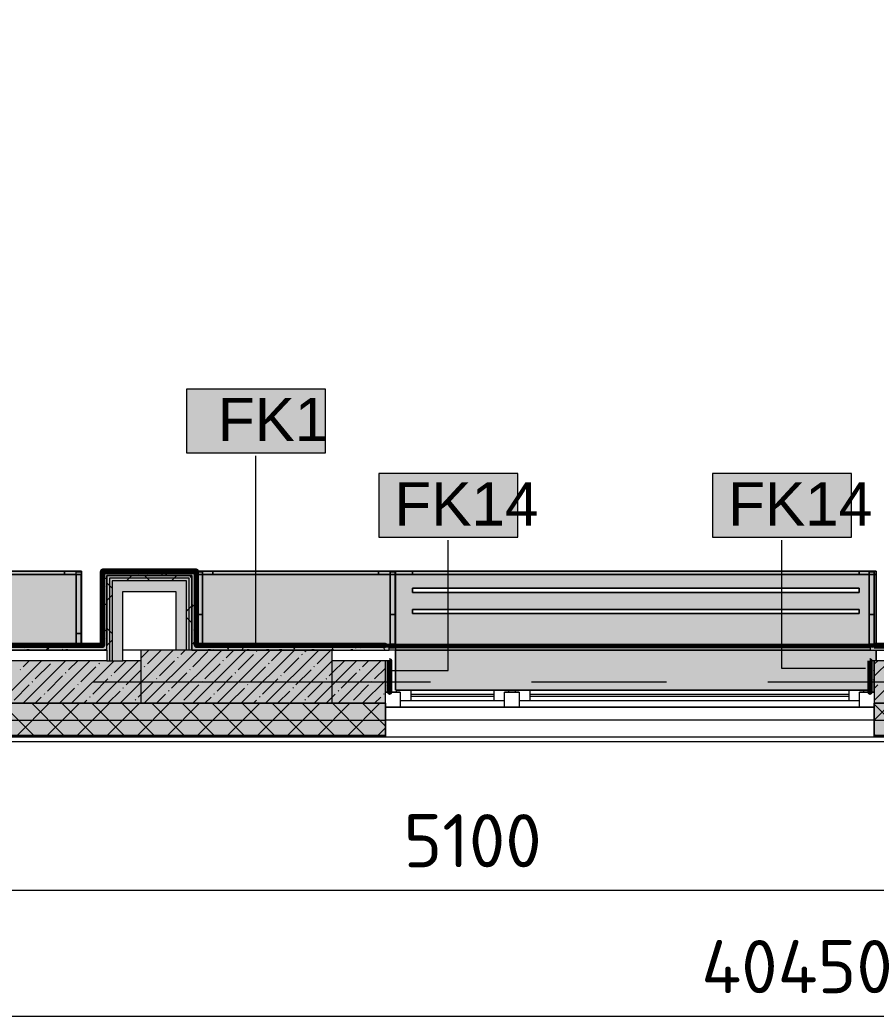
# Model space of a CAD drawing. Header units: millimetres. Extents: x -3817 to 677485, y -22715 to 103890.
# Drawn here: x 101404 to 105432, y 340 to 5025 of the extents above; entities that cross this region are included whole.
import ezdxf

# ---------------------------------------------------------------- set-up
doc = ezdxf.new("R2010")
doc.units = ezdxf.units.MM
doc.layers.add('PDF _Геометрия', color=7, linetype='Continuous', true_color=0x1d1d1d)
doc.layers.add('PDF _Сплошная заливка', color=7, linetype='Continuous', true_color=0xffffff)
doc.layers.add('PDF _Текст', color=7, linetype='Continuous')
doc.styles.add('PDF GOST-Common', font='arial.ttf')
doc.styles.add('PDF ISOCPEUR', font='isocpeur.ttf')

msp = doc.modelspace()

# ---------------------------------------------------------------- hatches: boundary and pattern name
at = {"layer": 'PDF _Сплошная заливка', "true_color": 0xeae6de, "transparency": 33554559}
for points in [[(101043.6, 2081.3), (101693.8, 2082.3), (101693.8, 2432.6), (101043.6, 2432.6), (101043.6, 2082.3)], [(103141.9, 2072.6), (103171.9, 2072.6), (103171.9, 2432.6), (102234.6, 2431.3), (102234.6, 2081.3), (103141.9, 2081.3)], [(103173.6, 1872.7), (103173.6, 1873.4), (105402.6, 1873.4), (105403.6, 2011.3), (105431.9, 2011.3), (105431.9, 2061.3), (105403.6, 2061.3), (105403.6, 2072.7), (103171.9, 2072.7), (103171.9, 1872.7)]]:
    msp.add_hatch(color=254, dxfattribs=at).paths.add_polyline_path(points)
at = {"layer": 'PDF _Сплошная заливка', "transparency": 33554559}
for points in [[(101793.6, 2081.3), (101813.6, 2081.3), (101813.6, 2431.3), (101793.6, 2431.3), (101793.6, 2082.3)], [(102071.9, 2411.4), (102213.6, 2411.4), (102213.6, 2431.3), (101813.6, 2431.3), (101813.6, 2411.4)], [(101813.6, 2011.3), (101826.1, 2011.3), (101826.1, 2411.4), (101813.6, 2411.4), (101813.6, 2061.3)], [(102213.6, 2398.9), (102213.6, 2411.4), (101826.1, 2411.4), (101826.1, 2398.9), (102201.1, 2398.9)], [(101826.1, 2011.3), (101838.6, 2011.3), (101838.6, 2398.9), (101826.1, 2398.9), (101826.1, 2131.6)], [(102188.6, 2386.4), (102201.1, 2386.4), (102201.1, 2398.9), (101838.6, 2398.9), (101838.6, 2386.4), (102071.9, 2386.4)], [(102211.7, 2061.3), (102213.6, 2061.3), (102213.6, 2398.9), (102201.1, 2398.9), (102201.1, 2061.3)], [(102213.6, 2061.3), (102233.6, 2061.3), (102233.6, 2431.3), (102213.6, 2431.3), (102213.6, 2131.6)], [(102199.2, 2061.3), (102201.1, 2061.3), (102201.1, 2386.4), (102188.6, 2386.4), (102188.6, 2061.3)], [(102071.9, 1811.4), (102873.6, 1811.4), (102873.6, 2061.3), (101973.6, 2061.3), (101973.6, 1811.4)]]:
    msp.add_hatch(color=256, dxfattribs=at).paths.add_polyline_path(points)
at = {"layer": 'PDF _Сплошная заливка', "true_color": 0xeae6de, "transparency": 33554559}
h = msp.add_hatch(color=254, dxfattribs=at)
h.paths.add_polyline_path([(103402.5, 2072.7), (105403.6, 2074.8), (105403.6, 2081.3), (105431.9, 2082.3), (105431.9, 2432.6), (103171.9, 2432.6), (103171.9, 2072.7)], flags=0)
h.paths.add_polyline_path([(103251.9, 2232.6), (103251.9, 2252.6), (105351.9, 2252.6), (105351.9, 2232.6), (103402.5, 2232.6)], flags=0)
h.paths.add_polyline_path([(103251.9, 2332.6), (103251.9, 2352.6), (105351.9, 2352.6), (105351.9, 2332.6), (103402.5, 2332.6)], flags=0)
at = {"layer": 'PDF _Сплошная заливка', "true_color": 0xe7e7e7, "transparency": 33554559}
for points in [[(101838.6, 2011.3), (101888.6, 2011.3), (101888.6, 2386.4), (101838.6, 2386.4), (101838.6, 2131.6)], [(102188.6, 2336.3), (102188.6, 2386.4), (101888.6, 2386.4), (101888.6, 2336.3), (102138.6, 2336.3)]]:
    msp.add_hatch(color=254, dxfattribs=at).paths.add_polyline_path(points)
at = {"layer": 'PDF _Сплошная заливка', "transparency": 33554559}
h = msp.add_hatch(color=256, dxfattribs=at)
h.paths.add_polyline_path([(105403.6, 2061.3), (107353.6, 2061.3), (107353.6, 2081.3), (105403.6, 2081.3)], flags=0)
h.paths.add_polyline_path([(103141.9, 2061.3), (103141.9, 2081.3), (102233.6, 2081.3), (102233.6, 2061.3), (102873.6, 2061.3)], flags=0)
h = msp.add_hatch(color=256, dxfattribs=at)
h.paths.add_polyline_path([(121473.6, 1811.4), (121473.6, 2011.3), (121373.6, 2011.3), (121373.6, 1811.4)], flags=0)
h.paths.add_polyline_path([(123973.6, 1811.4), (123973.6, 2011.3), (123773.6, 2011.3), (123773.6, 1811.4)], flags=0)
h.paths.add_polyline_path([(119573.6, 1811.4), (119573.6, 2011.3), (119073.6, 2011.3), (119073.6, 1811.4), (119370.2, 1811.4)], flags=0)
h.paths.add_polyline_path([(106473.6, 1811.4), (106473.6, 2011.3), (105423.6, 2011.3), (105423.6, 1811.4), (106063.8, 1811.4)], flags=0)
h.paths.add_polyline_path([(110059.4, 1811.4), (110073.6, 1811.4), (110073.6, 2011.3), (109723.6, 2011.3), (109723.6, 1811.4), (110055.7, 1811.4)], flags=0)
h.paths.add_polyline_path([(97323.6, 1811.4), (98373.6, 1811.4), (98373.6, 2011.3), (97323.6, 2011.3)], flags=0)
h.paths.add_polyline_path([(117273.6, 1811.4), (117273.6, 2011.3), (116223.6, 2011.3), (116223.6, 1811.4), (116708.9, 1811.4)], flags=0)
h.paths.add_polyline_path([(101073.6, 1811.4), (101973.6, 1811.4), (101973.6, 2011.3), (101073.6, 2011.3)], flags=0)
h.paths.add_polyline_path([(113923.6, 1811.4), (113923.6, 2011.3), (113673.6, 2011.3), (113673.6, 1811.4)], flags=0)
h.paths.add_polyline_path([(111386.4, 1811.4), (111873.6, 1811.4), (111873.6, 2011.3), (110973.6, 2011.3), (110973.6, 1811.4)], flags=0)
h.paths.add_polyline_path([(102873.6, 1811.4), (103123.6, 1811.4), (103123.6, 2011.3), (102873.6, 2011.3), (102873.6, 1862.1)], flags=0)
h.paths.add_polyline_path([(92973.6, 1811.4), (92973.6, 2011.3), (92173.6, 2011.3), (92173.6, 1811.4), (92757.4, 1811.4)], flags=0)
h.paths.add_polyline_path([(94773.6, 1811.4), (95023.6, 1811.4), (95023.6, 2011.3), (94773.6, 2011.3), (94773.6, 1923.1)], flags=0)
h.paths.add_polyline_path([(91273.6, 1863.4), (91293.6, 1863.4), (91293.6, 2011.3), (91273.6, 2011.3)], flags=0)
h = msp.add_hatch(color=256, dxfattribs=at)
h.paths.add_polyline_path([(123773.6, 1661.3), (125323.6, 1661.3), (125323.6, 1811.4), (123773.6, 1811.4)], flags=0)
h.paths.add_polyline_path([(116223.6, 1661.3), (117273.6, 1661.3), (117273.6, 1811.4), (116223.6, 1811.4)], flags=0)
h.paths.add_polyline_path([(109723.6, 1661.3), (110073.6, 1661.3), (110073.6, 1811.4), (109723.6, 1811.4)], flags=0)
h.paths.add_polyline_path([(107394.4, 1661.3), (108273.6, 1661.3), (108273.6, 1811.4), (107373.6, 1811.4), (107373.6, 1661.3)], flags=0)
h.paths.add_polyline_path([(97323.6, 1661.3), (98373.6, 1661.3), (98373.6, 1811.4), (97323.6, 1811.4)], flags=0)
h.paths.add_polyline_path([(121473.6, 1661.3), (121473.6, 1811.4), (120473.6, 1811.4), (120473.6, 1661.3), (121366.1, 1661.3)], flags=0)
h.paths.add_polyline_path([(94773.6, 1661.3), (95023.6, 1661.3), (95023.6, 1811.4), (93873.6, 1811.4), (93873.6, 1661.3), (94753.4, 1661.3)], flags=0)
h.paths.add_polyline_path([(103123.6, 1661.3), (103123.6, 1811.4), (101073.6, 1811.4), (101073.6, 1661.3), (102737.2, 1661.3)], flags=0)
h.paths.add_polyline_path([(100173.6, 1661.3), (100173.6, 1811.4), (99273.6, 1811.4), (99273.6, 1661.3), (100075.9, 1661.3)], flags=0)
h.paths.add_polyline_path([(105423.6, 1661.3), (106473.6, 1661.3), (106473.6, 1811.4), (105423.6, 1811.4)], flags=0)
h.paths.add_polyline_path([(119573.6, 1661.3), (119573.6, 1811.4), (118173.6, 1811.4), (118173.6, 1661.3), (119370.2, 1661.3)], flags=0)
h.paths.add_polyline_path([(110973.6, 1661.3), (111873.6, 1661.3), (111873.6, 1811.4), (110973.6, 1811.4)], flags=0)
h.paths.add_polyline_path([(92173.6, 1661.3), (92973.6, 1661.3), (92973.6, 1811.4), (92173.6, 1811.4)], flags=0)
h.paths.add_polyline_path([(112773.6, 1661.3), (113923.6, 1661.3), (113923.6, 1811.4), (112773.6, 1811.4)], flags=0)
h.paths.add_polyline_path([(91273.6, 1661.3), (91273.6, 1811.4), (89453.6, 1811.4), (89453.6, 1661.3), (90761.5, 1661.3)], flags=0)

# ---------------------------------------------------------------- linework, layer by layer
at = {"layer": 'PDF _Геометрия', "color": 9, "lineweight": 9, "true_color": 0xc0c0c0}
for points in [[(105403.6, 2061.3), (107353.6, 2061.3), (107373.6, 2061.3), (107373.6, 12291.4), (107373.6, 12311.3), (105338.6, 12311.3), (105338.6, 12291.4), (107353.6, 12291.4), (107353.6, 2081.3), (105403.6, 2081.3)], [(105403.6, 2081.3), (105403.6, 2061.3), (103141.9, 2061.3), (103141.9, 2081.3)], [(103123.6, 2011.3), (103123.6, 1863.4), (103143.6, 1863.4), (103143.6, 2011.3)], [(105403.6, 2011.3), (105403.6, 1863.4), (105423.6, 1863.4), (105423.6, 2011.3)], [(106473.6, 1811.4), (106473.6, 2011.3), (105423.6, 2011.3), (105423.6, 1811.4), (105423.6, 1653.3), (106473.6, 1653.3)]]:
    msp.add_lwpolyline(points, close=True, dxfattribs=at)
for points in [[(89853.6, 10062.4), (89853.6, 9611.4), (89603.6, 9611.4), (89603.6, 9561.4), (89603.6, 1811.4), (91273.6, 1811.4), (91273.6, 1653.3), (89445.6, 1653.3), (89445.6, 1658.3), (89445.6, 1811.4), (89445.6, 9403.3), (89423.6, 9403.3), (89423.6, 1811.4), (89423.6, 1631.3), (108273.6, 1631.3), (108273.6, 1811.4)], [(102233.6, 2082.3), (102233.6, 2431.3), (102213.6, 2431.3), (101813.6, 2431.3), (101793.6, 2431.3), (101793.6, 2082.3)], [(102213.6, 2061.3), (102213.6, 2336.3), (102213.6, 2398.9), (102213.6, 2411.4), (101888.6, 2411.4), (101826.1, 2411.4), (101813.6, 2411.4), (102213.6, 2411.4), (102213.6, 2061.3), (102233.6, 2061.3), (103141.9, 2061.3), (103141.9, 2081.3), (103123.6, 2081.3)], [(101973.6, 2011.3), (101888.6, 2011.3), (101888.6, 2336.3), (102138.6, 2336.3), (102138.6, 2061.3), (101888.6, 2061.3)], [(101813.6, 2061.3), (99938.6, 2061.3), (100173.6, 2061.3), (100173.6, 2011.3), (100193.6, 2011.3), (100193.6, 2081.3)], [(101043.6, 2061.3), (101813.6, 2061.3), (101813.6, 2011.3), (101073.6, 2011.3), (101073.6, 1811.4), (101073.6, 1653.3), (103123.6, 1653.3), (103123.6, 1811.4), (103123.6, 2011.3), (102873.6, 2011.3)], [(105431.9, 2061.3), (106492.6, 2061.3)], [(103123.6, 1811.4), (103123.6, 1653.3), (105423.6, 1653.3), (105423.6, 1811.4)]]:
    msp.add_lwpolyline(points, dxfattribs=at)
at = {"layer": 'PDF _Геометрия', "color": 7, "lineweight": 9}
for points in [[(102841.2, 3289), (102188.1, 3289), (102188.1, 2989), (102841.2, 2989)], [(103746.3, 2892.1), (103093.2, 2892.1), (103093.2, 2592.1), (103746.3, 2592.1)], [(105315.9, 2892.1), (104662.8, 2892.1), (104662.8, 2592.1), (105315.9, 2592.1)], [(101813.6, 2411.4), (101813.6, 2081.3)], [(102873.6, 2061.3), (101973.6, 2061.3), (101973.6, 1811.4), (102873.6, 1811.4)], [(101073.6, 1811.4), (103123.6, 1811.4)], [(105423.6, 1811.4), (106473.6, 1811.4)]]:
    msp.add_lwpolyline(points, close=True, dxfattribs=at)
for points in [[(102514.7, 2083.2), (102514.7, 2975.1)], [(103157.4, 1965.1), (103419.7, 1965.1), (103419.7, 2578.2)], [(105382.9, 1973.9), (104989.4, 1973.9), (104989.4, 2578.2)], [(102201.1, 2061.3), (102201.1, 2336.3), (102201.1, 2386.4), (102201.1, 2398.9), (101888.6, 2398.9), (101838.6, 2398.9), (101826.1, 2398.9), (101826.1, 2011.3), (101838.6, 2011.3)], [(102188.6, 2061.3), (102188.6, 2336.3), (102188.6, 2386.4), (101888.6, 2386.4), (101838.6, 2386.4), (101838.6, 2011.3), (101888.6, 2011.3)], [(101793.6, 2081.3), (101073.6, 2081.3)], [(101813.6, 2061.3), (101813.6, 2081.3)], [(103123.6, 2081.3), (102246.6, 2081.3), (102233.6, 2081.3)], [(101813.6, 2011.3), (101826.1, 2011.3)], [(101073.6, 1732.3), (103123.6, 1732.3)], [(105423.6, 1732.3), (106473.6, 1732.3)], [(101073.6, 1661.3), (103123.6, 1661.3)], [(101073.6, 1658.3), (103123.6, 1658.3)], [(105423.6, 1661.3), (106473.6, 1661.3)], [(105423.6, 1658.3), (106473.6, 1658.3)], [(84803.6, 1052), (84803.6, 932), (85103.6, 932), (89603.6, 932), (93103.6, 932), (94903.6, 932), (98853.6, 932), (100953.6, 932), (106053.6, 932), (107453.6, 932), (110953.6, 932), (116203.6, 932), (121453.6, 932), (125373.6, 932)], [(84683.6, 340), (125373.6, 340)]]:
    msp.add_lwpolyline(points, dxfattribs=at)
at = {"layer": 'PDF _Геометрия', "color": 8, "lineweight": 9, "true_color": 0x808080}
for points in [[(101693.8, 2082.2), (101693.8, 2432.6), (101043.6, 2432.6), (101693.8, 2432.6)], [(101693.8, 2432.6), (101693.8, 2416.6)], [(105431.9, 2432.6), (105431.9, 2416.6)], [(103251.9, 2352.6), (105351.9, 2352.6), (105351.9, 2332.6), (103251.9, 2332.6)], [(103251.9, 2352.6), (103251.9, 2332.6), (105351.9, 2332.6), (105351.9, 2352.6)], [(103251.9, 2252.6), (105351.9, 2252.6), (105351.9, 2232.6), (103251.9, 2232.6)], [(103251.9, 2252.6), (103251.9, 2232.6), (105351.9, 2232.6), (105351.9, 2252.6)], [(105431.9, 2061.6), (105431.9, 2011.3)], [(103733.6, 1872.7), (103703.6, 1872.7)], [(105402.6, 1872.7), (105373.6, 1872.7)]]:
    msp.add_lwpolyline(points, close=True, dxfattribs=at)
for points in [[(101043.8, 2432.6), (101693.8, 2432.6), (101043.8, 2432.6)], [(101613.8, 2432.6), (101123.8, 2432.6), (101613.8, 2432.6)], [(103141.9, 2072.6), (103171.9, 2072.6), (103171.9, 2432.6), (102231.6, 2432.6), (103171.9, 2432.6)], [(102231.9, 2432.6), (103171.9, 2432.6), (102231.9, 2432.6)], [(103091.9, 2432.6), (102311.9, 2432.6), (103091.9, 2432.6)], [(103171.9, 2432.6), (105431.9, 2432.6), (105431.9, 2082.3), (105431.9, 2432.6), (103171.9, 2432.6), (103171.9, 2072.7), (105403.6, 2072.7), (103171.9, 2072.7), (103171.9, 1872.7), (103171.9, 2061.3)], [(103171.9, 2432.6), (105431.9, 2432.6), (103171.9, 2432.6)], [(103251.9, 2432.6), (105351.9, 2432.6), (103251.9, 2432.6)]]:
    msp.add_lwpolyline(points, dxfattribs=at)
at = {"layer": 'PDF _Геометрия', "color": 231, "lineweight": 70, "true_color": 0xff80c0}
for points in [[(103123.6, 2081.3), (103123.6, 2082.3), (102234.6, 2082.3), (102234.6, 2432.4), (102233.6, 2432.4), (101793.6, 2432.4), (101792.6, 2432.4), (101792.6, 2082.3), (101073.6, 2082.3), (101073.6, 2081.3)], [(101793.6, 2082.3), (101793.6, 2431.3), (102233.6, 2431.3), (102233.6, 2082.3)]]:
    msp.add_lwpolyline(points, dxfattribs=at)
at = {"layer": 'PDF _Геометрия', "color": 253, "lineweight": 9, "true_color": 0xaba79f}
for points in [[(101668.6, 2416.6), (101078.3, 2416.6), (101668.6, 2416.6), (101668.6, 2138.7), (101668.6, 2088.7), (101668.6, 2428.7), (101692.6, 2428.7), (101692.6, 2088.7), (101692.6, 2138.7), (101692.6, 2416.6)], [(101123.8, 2416.6), (101613.8, 2416.6), (101123.8, 2416.6)], [(102238.6, 2416.6), (102234.6, 2416.6), (102238.6, 2416.6), (102238.6, 2088.7), (102238.6, 2428.7), (102262.6, 2428.7), (102262.6, 2088.7), (102262.6, 2416.6), (103145.6, 2416.6), (102262.6, 2416.6)], [(102238.6, 2416.6), (102238.6, 2228.7), (102238.6, 2416.6)], [(102262.6, 2416.6), (102262.6, 2228.7), (102262.6, 2416.6)], [(102311.9, 2416.6), (103091.9, 2416.6), (102311.9, 2416.6)], [(103145.6, 2416.6), (103145.6, 2088.7), (103145.6, 2428.7), (103169.6, 2428.7), (103169.6, 2088.7), (103169.6, 2416.6)], [(103145.6, 2416.6), (103145.6, 2228.7), (103145.6, 2416.6)], [(103169.6, 2416.6), (103169.6, 2228.7), (103169.6, 2416.6)], [(103169.6, 2416.6), (103171.9, 2416.6), (103169.6, 2416.6)], [(103171.9, 2131.6), (103171.9, 2432.6), (103171.9, 2416.6), (105399.6, 2416.6), (103171.9, 2416.6)], [(103171.9, 2416.6), (103171.9, 2432.6), (103171.9, 2131.6)], [(103251.9, 2416.6), (105351.9, 2416.6), (103251.9, 2416.6)], [(105399.6, 2416.6), (105399.6, 2088.7), (105399.6, 2428.7), (105423.6, 2428.7), (105423.6, 2424.3)], [(105399.6, 2416.6), (105399.6, 2228.7), (105399.6, 2416.6)], [(105423.6, 2422.3), (105423.6, 2091.4), (105423.6, 2416.6)], [(105423.6, 2416.6), (105423.6, 2228.7), (105423.6, 2416.6)], [(105424.8, 2416.6), (105431.9, 2416.6), (105424.8, 2416.6)]]:
    msp.add_lwpolyline(points, dxfattribs=at)
at = {"layer": 'PDF _Геометрия', "color": 254, "lineweight": 9, "true_color": 0xd5d3cf}
for points in [[(101613.8, 2416.6), (101613.8, 2432.6)], [(101692.6, 2416.6), (101668.6, 2416.6)], [(102262.6, 2428.7), (102262.6, 2416.6), (102262.6, 2428.7), (102262.6, 2416.6), (102238.6, 2416.6), (102238.6, 2428.7), (102238.6, 2416.6), (102238.6, 2428.7), (102262.6, 2428.7), (102238.6, 2428.7)], [(102311.9, 2432.6), (102311.9, 2416.6)], [(103091.9, 2416.6), (103091.9, 2432.6)], [(103169.6, 2428.7), (103169.6, 2416.6), (103169.6, 2428.7), (103169.6, 2416.6), (103145.6, 2416.6), (103145.6, 2428.7), (103145.6, 2416.6), (103145.6, 2428.7), (103169.6, 2428.7), (103145.6, 2428.7)], [(103251.9, 2416.6), (103251.9, 2432.6)], [(105351.9, 2432.6), (105351.9, 2416.6)], [(105423.6, 2428.7), (105399.6, 2428.7)], [(102262.6, 2228.7), (102238.6, 2228.7)], [(103169.6, 2228.7), (103145.6, 2228.7)], [(105423.6, 2228.7), (105399.6, 2228.7)], [(101668.6, 2138.7), (101692.6, 2138.7)]]:
    msp.add_lwpolyline(points, close=True, dxfattribs=at)
for points in [[(101668.6, 2416.6), (101668.6, 2428.7), (101692.6, 2428.7), (101692.6, 2416.6)], [(105415.9, 2416.6), (105399.6, 2416.6), (105399.6, 2428.7), (105399.6, 2416.6), (105399.6, 2428.7), (105423.6, 2428.7), (105423.6, 2424.3)], [(105423.6, 2416.6), (105419.1, 2416.6)], [(105423.6, 2424.3), (105423.6, 2428.7), (105423.6, 2424.3)]]:
    msp.add_lwpolyline(points, dxfattribs=at)
at = {"layer": 'PDF _Геометрия', "color": 253, "lineweight": 9, "true_color": 0x9b9b9b}
for points in [[(101804.6, 2408.9), (101799.6, 2400.2)], [(101802.9, 2399), (101813, 2399)], [(101924.9, 2429.5), (101934.9, 2429.5)], [(101966.8, 2417.1), (101961.8, 2425.8)], [(102005.3, 2411.4), (102003.4, 2414.7)], [(102016.3, 2429.5), (102026.4, 2429.5)], [(102075.7, 2411.4), (102071.4, 2418.8)], [(102077.3, 2429.5), (102087.3, 2429.5)], [(102092, 2419), (102087.6, 2411.4)], [(102133.6, 2430.1), (102128.6, 2421.4)], [(102229.7, 2429.5), (102233.6, 2429.5)], [(101813.6, 2363.5), (101810.7, 2358.6)], [(102229.7, 2338.1), (102233.6, 2338.1)], [(101802.9, 2277.1), (101813, 2277.1)], [(102219.9, 2274.8), (102214.9, 2266)], [(102229.7, 2216.1), (102233.6, 2216.1)], [(101803.5, 2163.2), (101798.5, 2154.5)], [(101805.4, 2148), (101800.4, 2156.7)], [(101802.9, 2155.2), (101813, 2155.2)], [(102227, 2165.1), (102221.9, 2156.4)], [(101813.6, 2119.6), (101809.6, 2112.8)], [(102228.9, 2146.1), (102223.8, 2154.8)], [(101427.7, 2070.7), (101422.7, 2079.4)], [(101437.2, 2063.8), (101447.2, 2063.8)], [(101439.5, 2081.3), (101439, 2080.5)], [(101495.7, 2074.8), (101491.9, 2081.3)], [(101528.6, 2063.8), (101538.7, 2063.8)], [(101537.4, 2063.6), (101532.3, 2072.3)], [(101538.5, 2069.9), (101533.6, 2061.3)], [(101606.5, 2065.8), (101603.9, 2061.3)], [(101620.1, 2063.8), (101630.1, 2063.8)], [(101673.4, 2071.8), (101668.4, 2080.5)], [(101802.9, 2063.8), (101813, 2063.8)], [(102222.9, 2097.1), (102217.8, 2088.3)], [(102232.9, 2078.1), (102227.9, 2086.8)], [(102229.7, 2094.2), (102233.6, 2094.2)], [(102290.6, 2063.8), (102300.7, 2063.8)], [(102313, 2061.3), (102311.2, 2064.5)], [(102385.3, 2073.6), (102380.3, 2064.9)], [(102453.4, 2069.6), (102448.6, 2061.3)], [(102473.5, 2063.8), (102483.6, 2063.8)], [(102564.9, 2063.8), (102575, 2063.8)], [(102625.9, 2063.8), (102636, 2063.8)], [(102656.4, 2076.2), (102653.4, 2081.3)], [(102671.3, 2081.3), (102667.7, 2075)], [(102698, 2065), (102693, 2073.7)], [(102778.3, 2063.8), (102788.4, 2063.8)], [(102869.7, 2063.8), (102879.8, 2063.8)], [(102876.8, 2071.5), (102871.8, 2062.7)], [(102917.7, 2081.3), (102913.4, 2073.9)], [(102961.2, 2063.8), (102971.2, 2063.8)], [(102970.1, 2081.3), (102970.1, 2081.3)], [(102986.5, 2078.5), (102981.4, 2069.8)], [(103011.8, 2070.2), (103006.8, 2078.9)], [(103079.8, 2074.3), (103075.7, 2081.3)], [(103121.4, 2063.1), (103116.4, 2071.8)], [(105416.6, 2081.3), (105412.4, 2074.1)], [(105403.6, 2002.8), (105409.6, 2002.8)], [(105405.2, 2009), (105403.8, 2011.3)], [(105411.4, 2011.3), (105408.3, 2006.1)], [(105423.6, 1971.5), (105419.5, 1964.4)], [(105423.6, 1916.2), (105419.5, 1923.3)], [(103125.5, 1892.7), (103123.6, 1889.3)], [(103143.6, 1902.9), (103139.8, 1909.4)], [(105403.6, 1880.9), (105409.6, 1880.9)]]:
    msp.add_lwpolyline(points, dxfattribs=at)
at = {"layer": 'PDF _Геометрия', "lineweight": 9}
for points in [[(101905.6, 2386.4), (101918.1, 2398.9), (101930.6, 2411.4)], [(102016.2, 2386.4), (102003.7, 2398.9), (101991.2, 2411.4)], [(102117.7, 2386.4), (102130.2, 2398.9), (102142.7, 2411.4)], [(102213.6, 2401.1), (102203.3, 2411.4)], [(101838.6, 2351.9), (101826.1, 2364.4), (101813.6, 2376.9)], [(101813.6, 2294.4), (101826.1, 2306.9), (101838.6, 2319.4)], [(102188.6, 2245.1), (102201.1, 2257.6), (102213.6, 2270.1)], [(102213.6, 2189), (102201.1, 2201.5), (102188.6, 2214)], [(101838.6, 2139.7), (101826.1, 2152.2), (101813.6, 2164.7)], [(101813.6, 2082.2), (101826.1, 2094.7), (101838.6, 2107.2)], [(101875.5, 1811.4), (101973.6, 1909.4), (102125.5, 2061.3)], [(101973.6, 2023.5), (102011.5, 2061.3)], [(101989.6, 1811.4), (102239.6, 2061.3)], [(102004, 1996.9), (102068.5, 2061.3)], [(102103.6, 1811.4), (102353.6, 2061.3)], [(102146.6, 2025.4), (102149, 2027.8)], [(102160.8, 2039.7), (102182.5, 2061.3)], [(102217.7, 1811.4), (102467.7, 2061.3)], [(102217.9, 1982.6), (102289.1, 2053.9)], [(102331.7, 1811.4), (102581.7, 2061.3)], [(102374.7, 2025.4), (102410.6, 2061.3)], [(102431.7, 1968.4), (102503, 2039.7)], [(102445.8, 1811.4), (102695.8, 2061.3)], [(102517.2, 2053.9), (102519.6, 2056.3)], [(102559.8, 1811.4), (102809.8, 2061.3)], [(102588.5, 2011.1), (102638.7, 2061.3)], [(102645.6, 1954.1), (102716.8, 2025.4)], [(102731.1, 2039.7), (102733.5, 2042)], [(102745.3, 2053.9), (102752.8, 2061.3)], [(102802.4, 1996.9), (102866.8, 2061.3)], [(101305.3, 1811.4), (101505.3, 2011.3)], [(101405.3, 1968.4), (101407.6, 1970.7)], [(101419.3, 1811.4), (101619.3, 2011.3)], [(101419.5, 1982.6), (101448.2, 2011.3)], [(101476.5, 1925.6), (101547.8, 1996.9)], [(101533.4, 1811.4), (101733.4, 2011.3)], [(101562.1, 2011.1), (101562.3, 2011.3)], [(101633.4, 1968.4), (101676.3, 2011.3)], [(101647.4, 1811.4), (101847.4, 2011.3)], [(101690.4, 1911.4), (101761.7, 1982.6)], [(101761.5, 1811.4), (101961.5, 2011.3)], [(101775.9, 1996.9), (101778.3, 1999.3)], [(101790.2, 2011.1), (101790.4, 2011.3)], [(101847.2, 1954.1), (101904.4, 2011.3)], [(101904.2, 1897.1), (101973.6, 1966.4), (101975.5, 1968.4)], [(101989.8, 1982.6), (101992.1, 1985)], [(102061, 1939.9), (102132.3, 2011.1)], [(102203.6, 1968.4), (102206, 1970.7)], [(102274.9, 1925.6), (102346.2, 1996.9)], [(102360.4, 2011.1), (102362.8, 2013.5)], [(102488.7, 1911.4), (102560, 1982.6)], [(102574.3, 1996.9), (102576.6, 1999.3)], [(102673.9, 1811.4), (102873.6, 2011.1)], [(102702.6, 1897.1), (102773.9, 1968.4)], [(102787.9, 1811.4), (102873.6, 1897), (102987.9, 2011.3)], [(102788.1, 1982.6), (102790.5, 1985)], [(102859.4, 1939.9), (102873.6, 1954), (102930.7, 2011.1)], [(102902, 1811.4), (103102, 2011.3)], [(103002, 1968.4), (103004.3, 1970.7)], [(103016.2, 1982.6), (103044.9, 2011.3)], [(103073.2, 1925.6), (103123.6, 1975.9)], [(105423.6, 1937.9), (105497, 2011.3)], [(105423.6, 1823.9), (105611, 2011.3)], [(105423.6, 1995), (105440, 2011.3)], [(101533.6, 1868.6), (101604.9, 1939.9)], [(101619.1, 1954.1), (101621.5, 1956.5)], [(101747.4, 1854.3), (101818.7, 1925.6)], [(101832.9, 1939.9), (101835.3, 1942.2)], [(102046.8, 1925.6), (102049.2, 1928)], [(102118.1, 1882.8), (102189.4, 1954.1)], [(102331.9, 1868.6), (102403.2, 1939.9)], [(102417.5, 1954.1), (102419.8, 1956.5)], [(102545.8, 1854.3), (102617, 1925.6)], [(102631.3, 1939.9), (102633.7, 1942.2)], [(102845.1, 1925.6), (102847.5, 1928)], [(102916.4, 1882.8), (102987.7, 1954.1)], [(101376.8, 1825.8), (101448, 1897.1)], [(101462.3, 1911.4), (101464.7, 1913.7)], [(101590.6, 1811.6), (101661.9, 1882.8)], [(101676.1, 1897.1), (101678.5, 1899.5)], [(101890, 1882.8), (101892.3, 1885.2)], [(101961.3, 1840.1), (101973.6, 1852.4), (102032.5, 1911.4)], [(102175.1, 1825.8), (102246.4, 1897.1)], [(102260.6, 1911.4), (102263, 1913.7)], [(102388.9, 1811.6), (102460.2, 1882.8)], [(102474.5, 1897.1), (102476.8, 1899.5)], [(102688.3, 1882.8), (102690.7, 1885.2)], [(102759.6, 1840.1), (102830.9, 1911.4)], [(102973.4, 1825.8), (103044.7, 1897.1)], [(103016, 1811.4), (103123.6, 1918.9)], [(103059, 1911.4), (103061.3, 1913.7)], [(105423.6, 1880.9), (105439.8, 1897.1)], [(101476.3, 1811.4), (101505.1, 1840.1)], [(101519.3, 1854.3), (101521.7, 1856.7)], [(101733.2, 1840.1), (101735.5, 1842.4)], [(101818.5, 1811.4), (101875.7, 1868.6)], [(101947, 1825.8), (101949.4, 1828.2)], [(102046.6, 1811.4), (102089.6, 1854.3)], [(102103.8, 1868.6), (102106.2, 1871)], [(102274.7, 1811.4), (102303.4, 1840.1)], [(102317.7, 1854.3), (102320, 1856.7)], [(102531.5, 1840.1), (102533.9, 1842.4)], [(102616.8, 1811.4), (102674.1, 1868.6)], [(102745.3, 1825.8), (102747.7, 1828.2)], [(102844.9, 1811.4), (102873.6, 1840), (102887.9, 1854.3)], [(102902.2, 1868.6), (102904.5, 1871)], [(103073, 1811.4), (103101.7, 1840.1)], [(103116, 1854.3), (103118.4, 1856.7)], [(101468.4, 1661.3), (101318.4, 1811.4)], [(101392.7, 1661.3), (101542.7, 1811.4)], [(101609.8, 1661.3), (101459.8, 1811.4)], [(101534.1, 1661.3), (101684.1, 1811.4)], [(101751.3, 1661.3), (101601.3, 1811.4)], [(101675.5, 1661.3), (101825.5, 1811.4)], [(101704.4, 1811.4), (101718.9, 1825.8)], [(101892.7, 1661.3), (101742.7, 1811.4)], [(101817, 1661.3), (101967, 1811.4)], [(102034.1, 1661.3), (101884.1, 1811.4)], [(101932.5, 1811.4), (101932.7, 1811.6)], [(101958.4, 1661.3), (102108.4, 1811.4)], [(102175.5, 1661.3), (102025.5, 1811.4)], [(102099.8, 1661.3), (102249.8, 1811.4)], [(102160.8, 1811.6), (102163.2, 1813.9)], [(102317, 1661.3), (102167, 1811.4)], [(102241.2, 1661.3), (102391.2, 1811.4)], [(102458.4, 1661.3), (102308.4, 1811.4)], [(102382.6, 1661.3), (102532.6, 1811.4)], [(102599.8, 1661.3), (102449.8, 1811.4)], [(102502.8, 1811.4), (102517.2, 1825.8)], [(102524.1, 1661.3), (102674.1, 1811.4)], [(102741.2, 1661.3), (102591.2, 1811.4)], [(102665.5, 1661.3), (102815.5, 1811.4)], [(102730.9, 1811.4), (102731.1, 1811.6)], [(102882.6, 1661.3), (102732.6, 1811.4)], [(102806.9, 1661.3), (102956.9, 1811.4)], [(103024.1, 1661.3), (102874.1, 1811.4)], [(102948.3, 1661.3), (103098.3, 1811.4)], [(102959.2, 1811.6), (102961.6, 1813.9)], [(103123.6, 1703.3), (103015.5, 1811.4)], [(105423.6, 1732.4), (105502.5, 1811.4)], [(105569.6, 1661.3), (105423.6, 1807.4)], [(103089.7, 1661.3), (103123.6, 1695.2)], [(105428.2, 1661.3), (105423.6, 1666)]]:
    msp.add_lwpolyline(points, dxfattribs=at)
at = {"layer": 'PDF _Геометрия', "color": 254, "lineweight": 9, "true_color": 0xeae9e7}
for points in [[(102238.6, 2416.6), (102262.6, 2416.6)], [(103145.6, 2416.6), (103169.6, 2416.6)], [(105399.6, 2416.6), (105415.9, 2416.6)], [(105419.1, 2416.6), (105423.6, 2416.6)]]:
    msp.add_lwpolyline(points, dxfattribs=at)
at = {"layer": 'PDF _Геометрия', "color": 254, "lineweight": 9, "true_color": 0xe5e3df}
for points in [[(103171.9, 2416.6), (103171.9, 2432.6)], [(103171.9, 2416.6), (103171.9, 2432.6)], [(105415.9, 2416.6), (105419.1, 2416.6)]]:
    msp.add_lwpolyline(points, dxfattribs=at)
at = {"layer": 'PDF _Геометрия', "color": 9, "lineweight": 9, "true_color": 0xcbc7bf}
for points in [[(105419.1, 2416.6), (105415.9, 2416.6)], [(105423.6, 2416.6), (105423.6, 2422.3)], [(105423.6, 2422.3), (105423.6, 2416.6), (105423.6, 2422.3)], [(103171.9, 2061.3), (105431.9, 2061.3)]]:
    msp.add_lwpolyline(points, dxfattribs=at)
at = {"layer": 'PDF _Геометрия', "color": 9, "lineweight": 9, "true_color": 0xc1bbaf}
for points in [[(103171.9, 2131.6), (103171.9, 2081.3)], [(103171.9, 2081.3), (103171.9, 2131.6)]]:
    msp.add_lwpolyline(points, dxfattribs=at)
at = {"layer": 'PDF _Геометрия', "color": 231, "lineweight": 9, "true_color": 0xff80c0}
for points in [[(101073.6, 2081.3), (101793.6, 2081.3), (101793.6, 2082.3)], [(102233.6, 2082.3), (102233.6, 2081.3), (102246.6, 2081.3), (103123.6, 2081.3)]]:
    msp.add_lwpolyline(points, dxfattribs=at)
at = {"layer": 'PDF _Геометрия', "color": 253, "lineweight": 9, "true_color": 0xaba79f}
for points in [[(101692.6, 2088.7), (101668.6, 2088.7)], [(102262.6, 2088.7), (102238.6, 2088.7)], [(103169.6, 2088.7), (103145.6, 2088.7)], [(105423.6, 2088.7), (105399.6, 2088.7)]]:
    msp.add_lwpolyline(points, close=True, dxfattribs=at)
at = {"layer": 'PDF _Геометрия', "color": 231, "lineweight": 53, "true_color": 0xeaa7bf}
for points in [[(103123.6, 2082.3), (103171.9, 2082.3)], [(103171.9, 2081.3), (103141.9, 2081.3)], [(103171.9, 2082.3), (103176.2, 2082.3)], [(103175.7, 2081.3), (103171.9, 2081.3)], [(105423.6, 2081.3), (103176.2, 2081.3)], [(103176.7, 2082.3), (105423.6, 2082.3)]]:
    msp.add_lwpolyline(points, dxfattribs=at)
at = {"layer": 'PDF _Геометрия', "color": 231, "lineweight": 70, "true_color": 0xff80c0}
msp.add_lwpolyline([(105423.6, 2081.3), (106473.6, 2081.3), (106473.6, 2082.3), (105423.6, 2082.3)], close=True, dxfattribs=at)
at = {"layer": 'PDF _Геометрия', "color": 7, "lineweight": 70, "true_color": 0xffd2ff}
for points in [[(103143.6, 2011.3), (103143.6, 1863.4), (103144.6, 1863.4), (103144.6, 2011.3)], [(105402.6, 2011.3), (105402.6, 1863.4), (105403.6, 1863.4), (105403.6, 2011.3)]]:
    msp.add_lwpolyline(points, close=True, dxfattribs=at)
at = {"layer": 'PDF _Геометрия', "color": 253, "lineweight": 9, "true_color": 0xaaaaaa}
for points in [[(101747.7, 1911.4), (103335.2, 1911.4)], [(103811.4, 1911.4), (104446.4, 1911.4)], [(104922.7, 1911.4), (106510.2, 1911.4)], [(103193.6, 1863.4), (103123.6, 1863.4)], [(103243.6, 1853.4), (103633.6, 1853.4)], [(103633.6, 1843.4), (103243.6, 1843.4)], [(103803.6, 1853.4), (105303.6, 1853.4)], [(105303.6, 1843.4), (103803.6, 1843.4)], [(105423.6, 1863.4), (105353.6, 1863.4)], [(103123.6, 1793.4), (105423.6, 1793.4)], [(105353.6, 1793.4), (103193.6, 1793.4)]]:
    msp.add_lwpolyline(points, dxfattribs=at)
at = {"layer": 'PDF _Геометрия', "color": 253, "lineweight": 13, "true_color": 0xaaaaaa}
for points in [[(103123.6, 1793.4), (103123.6, 1863.4), (103193.6, 1863.4), (103193.6, 1793.4)], [(103703.6, 1873.4), (103173.6, 1873.4), (103173.6, 1863.4), (103193.6, 1863.4), (103193.6, 1823.4), (103683.6, 1823.4), (103683.6, 1863.4), (103703.6, 1863.4)], [(103683.6, 1793.4), (103683.6, 1863.4), (103753.6, 1863.4), (103753.6, 1793.4)], [(105373.6, 1873.4), (103733.6, 1873.4), (103733.6, 1863.4), (103753.6, 1863.4), (103753.6, 1823.4), (105353.6, 1823.4), (105353.6, 1863.4), (105373.6, 1863.4)], [(105353.6, 1793.4), (105353.6, 1863.4), (105423.6, 1863.4), (105423.6, 1793.4)]]:
    msp.add_lwpolyline(points, close=True, dxfattribs=at)
for points in [[(103173.6, 1873.4), (103703.6, 1873.4)], [(103243.6, 1873.4), (103243.6, 1823.4)], [(103633.6, 1873.4), (103633.6, 1823.4)], [(103733.6, 1873.4), (105373.6, 1873.4)], [(103803.6, 1873.4), (103803.6, 1823.4)], [(105303.6, 1873.4), (105303.6, 1823.4)]]:
    msp.add_lwpolyline(points, dxfattribs=at)
at = {"layer": 'PDF _Геометрия', "color": 253, "lineweight": 9, "true_color": 0xaaaaaa}
msp.add_lwpolyline([(103683.6, 1863.4), (103753.6, 1863.4)], close=True, dxfattribs=at)
at = {"layer": 'PDF _Геометрия', "color": 116, "lineweight": 13, "true_color": 0x008040}
msp.add_lwpolyline([(105423.6, 1732.3), (103123.6, 1732.3)], dxfattribs=at)
at = {"layer": 'PDF _Сплошная заливка', "lineweight": 9, "transparency": 33554559}
for points in [[(102841.2, 3289), (102188.1, 3289), (102841.2, 2989), (102188.1, 2989)], [(103746.3, 2892.1), (103093.2, 2892.1), (103746.3, 2592.1), (103093.2, 2592.1)], [(105315.9, 2892.1), (104662.8, 2892.1), (105315.9, 2592.1), (104662.8, 2592.1)]]:
    msp.add_solid(points, dxfattribs=at)
at = {"layer": 'PDF _Сплошная заливка', "color": 254, "lineweight": 35, "true_color": 0xe7e7e7, "transparency": 33554559}
msp.add_solid([(102188.6, 2061.3), (102188.6, 2336.3), (102138.6, 2061.3), (102138.6, 2336.3)], dxfattribs=at)
at = {"layer": 'PDF _Сплошная заливка', "color": 254, "lineweight": 35, "true_color": 0xffb9dc, "transparency": 33554559}
msp.add_solid([(101792.6, 2082.3), (101793.6, 2082.3), (101792.6, 2131.6)], dxfattribs=at)
at = {"layer": 'PDF _Сплошная заливка', "lineweight": 35, "transparency": 33554559}
for points in [[(99938.6, 2061.3), (101813.6, 2061.3), (99938.6, 2081.3), (101813.6, 2081.3)], [(103123.6, 1863.4), (103143.6, 1863.4), (103123.6, 2011.3), (103143.6, 2011.3)], [(105403.6, 1863.4), (105423.6, 1863.4), (105403.6, 2011.3), (105423.6, 2011.3)]]:
    msp.add_solid(points, dxfattribs=at)
at = {"layer": 'PDF _Сплошная заливка', "color": 7, "lineweight": 35, "true_color": 0xffd2ff, "transparency": 33554559}
msp.add_solid([(105402.6, 1863.4), (105403.6, 1863.4), (105402.6, 2011.3)], dxfattribs=at)

# ---------------------------------------------------------------- texts
at = {"layer": 'PDF _Текст', "attachment_point": 4}
for s, insert, char_height, style in [('FK1', (102335.2, 3145.6), 203.2, 'PDF GOST-Common'), ('FK14', (103166, 2748.7), 203.2, 'PDF GOST-Common'), ('FK14', (104735.7, 2748.7), 203.2, 'PDF GOST-Common'), ('5100', (103209.1, 1164.8), 250.11, 'PDF ISOCPEUR'), ('40450', (104609.6, 572.7), 250.11, 'PDF ISOCPEUR')]:
    msp.add_mtext(s, dxfattribs=dict(at, insert=insert, char_height=char_height, style=style))

doc.saveas('drawing.dxf')
